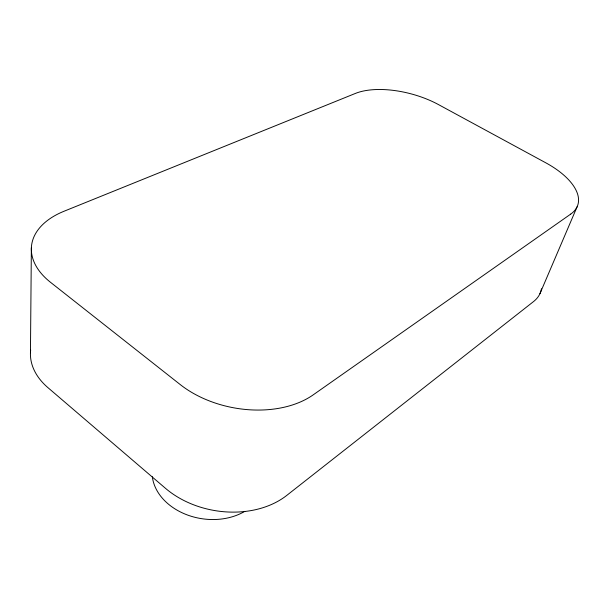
<?xml version="1.0" encoding="UTF-8"?>
<svg xmlns="http://www.w3.org/2000/svg" width="609" height="609" viewBox="0 0 609 609"><rect width="100%" height="100%" fill="white"/><g stroke="black" fill="none" stroke-linecap="round" stroke-linejoin="round"><path stroke-width="0.91" d="M30.45 352.74L31.364 247.893M577.088 206.809L539.932 293.69M30.663 349.992A78.622 52.382 3.5 0 0 47.989 387.697L165.488 488.319A82.71 61.113 9.9 0 0 286.748 495.414L533.507 301.592A62.902 34.5 19.2 0 0 541.447 288.757M244.788 511.354A56.462 42.957 8.6 0 1 187.184 514.902A56.462 42.957 8.6 0 1 152.341 476.748M570.702 214.102L313.178 394.876A90.642 59.735 10.7 0 1 180.241 384.576L50.585 282.363A85.625 50.539 5.4 0 1 64.036 211.247L355.42 93.421A63.115 29.072 14.9 0 1 438.495 104.596L545.755 162.793A67.371 32.17 18.3 0 1 570.702 214.102"/></g></svg>
